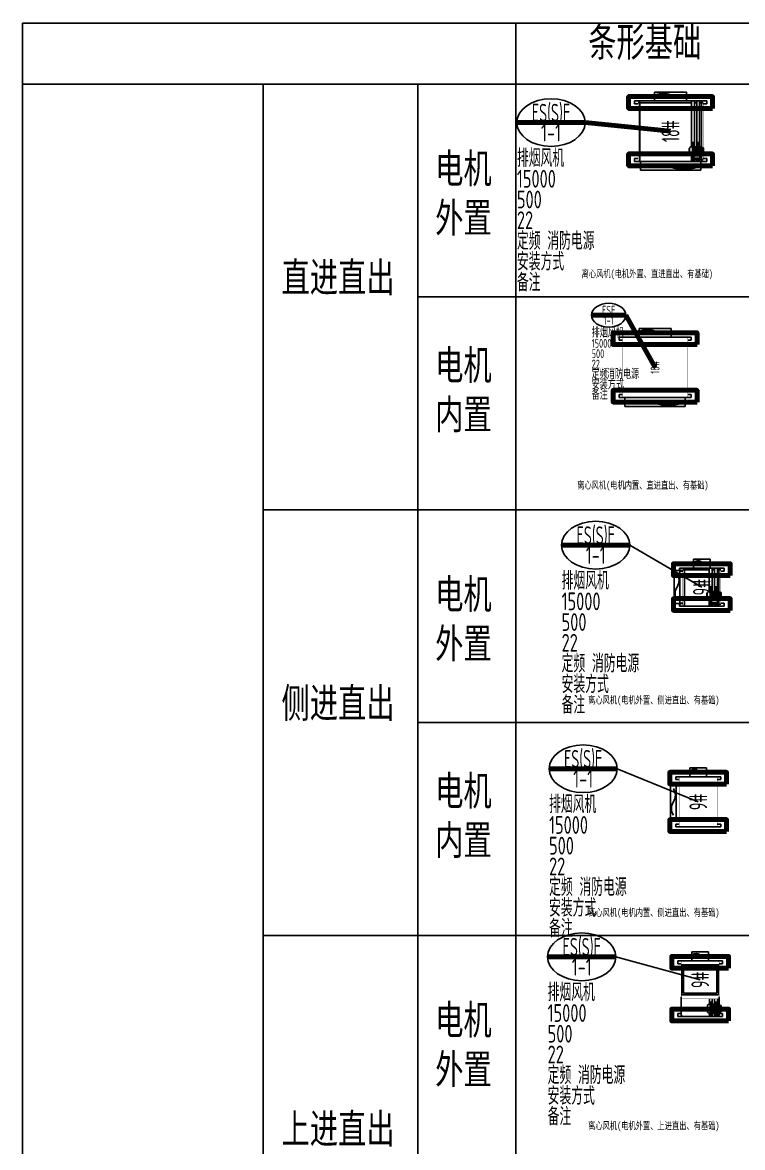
# Model space of a CAD drawing. Header units: millimetres. Extents: x 2960 to 23683, y 37984 to 93237.
# Drawn here: x 2960 to 15124, y 63322 to 82334 of the extents above; entities that cross this region are included whole.
import ezdxf
from ezdxf.enums import TextEntityAlignment as Align

# ---------------------------------------------------------------- set-up
doc = ezdxf.new("R2010")
doc.units = ezdxf.units.MM
doc.header["$LTSCALE"] = 1000
for name, color, linetype in [('H-BASE', 7, 'Continuous'), ('H-DIMS-FANS-TEXT2', 7, 'Continuous'), ('H-EQUP-FANS', 4, 'Continuous')]:
    doc.layers.add(name, color=color, linetype=linetype)
doc.styles.add('TH-STYLE1', font='', dxfattribs={"width": 0.7})
doc.styles.add('TH-STYLE3', font='tssdeng.shx', dxfattribs={"width": 0.8, "bigfont": 'tssdchn.shx'})
doc.styles.get('TH-STYLE1').set_extended_font_data('STFangsong')

# ---------------------------------------------------------------- blocks, each defined once
blk = doc.blocks.new('*U64')
at = {"linetype": 'ByBlock', "lineweight": 100}
blk.add_line((351, 2038), (1503, 2038), dxfattribs=at)
for p, q in [((2580, 1699), (2580, 1799)), ((2580, 1799), (2860, 1799)), ((2860, 1699), (2860, 1799)), ((2350, 1609), (2250, 1609)), ((2250, 1049), (2250, 1609)), ((2340, 1599), (2340, 1649)), ((2340, 1649), (3100, 1649)), ((2340, 1599), (2400, 1599)), ((2350, 1019), (2350, 1639)), ((2400, 1609), (2350, 1609)), ((2400, 1619), (2846, 1619)), ((2430, 1649), (2430, 1009)), ((2890, 1699), (2550, 1699)), ((2580, 1699), (2580, 1649)), ((2846, 1649), (2846, 1256)), ((2860, 1699), (2860, 1649)), ((2896, 1649), (2896, 1256)), ((2896, 1619), (2932, 1619)), ((2932, 1649), (2932, 1256)), ((2982, 1649), (2982, 1256)), ((2982, 1619), (3040, 1619)), ((3010, 1255), (3010, 1649)), ((3040, 1599), (3100, 1599)), ((3100, 1599), (3100, 1649)), ((2812, 1226), (2807, 1226)), ((2807, 1226), (2807, 1139)), ((2887, 1264), (2855, 1264)), ((2860, 1256), (2860, 1109)), ((2860, 1249), (3006, 1249)), ((2860, 1244), (3006, 1244)), ((2860, 1234), (3006, 1234)), ((2860, 1218), (3006, 1218)), ((2860, 1201), (3006, 1201)), ((2860, 1183), (2913, 1183)), ((2860, 1164), (3006, 1164)), ((2860, 1147), (3006, 1147)), ((2973, 1264), (2940, 1264)), ((2956, 1183), (3006, 1183)), ((3006, 1256), (3006, 1109)), ((2350, 1049), (2250, 1049)), ((2340, 1059), (2340, 1009)), ((2340, 1059), (2400, 1059)), ((2340, 1009), (3100, 1009)), ((2400, 1049), (2350, 1049)), ((2812, 1139), (2807, 1139)), ((2846, 1109), (2846, 1009)), ((2883, 1102), (2855, 1102)), ((2860, 1132), (3006, 1132)), ((2860, 1121), (3006, 1121)), ((2860, 1116), (3006, 1116)), ((2883, 1105), (2883, 1064)), ((2883, 1105), (2983, 1105)), ((2883, 1064), (2983, 1064)), ((2887, 1105), (2887, 1109)), ((2896, 1064), (2896, 1009)), ((2896, 1039), (2932, 1039)), ((2932, 1064), (2932, 1009)), ((2979, 1105), (2979, 1109)), ((2982, 1109), (2982, 1105)), ((2982, 1064), (2982, 1009)), ((2982, 1039), (3040, 1039)), ((2983, 1105), (2983, 1064)), ((3010, 1009), (3010, 1110)), ((3040, 1059), (3100, 1059)), ((3100, 1059), (3100, 1009))]:
    blk.add_line(p, q)
for points in [[(1503, 2038), (2720, 1329)], [(2887, 1064), (2887, 1034), (2855, 1034), (2855, 1109), (2887, 1109), (2887, 1105)], [(2973, 1064), (2973, 1034), (2940, 1034), (2940, 1064)]]:
    blk.add_lwpolyline(points)
at = {"const_width": 6}
blk.add_lwpolyline([(3040, 1237), (3040, 1039, -0.414214), (3010, 1009), (2430, 1009, -0.414214), (2400, 1039), (2400, 1619, -0.414214), (2430, 1649), (3010, 1649, -0.414214), (3040, 1619), (3040, 1237)], format="xyb", dxfattribs=at)
for points in [[(2855, 1331), (2855, 1256), (2887, 1256), (2887, 1331)], [(2940, 1331), (2940, 1256), (2973, 1256), (2973, 1331)], [(2913, 1189), (2913, 1177), (2956, 1177), (2956, 1189)]]:
    blk.add_lwpolyline(points, close=True)
for points in [[(2812, 1226), (2812, 1139, 0.414214), (2842, 1109), (3006, 1109, 0.414214), (3016, 1119), (3016, 1246, 0.414214), (3006, 1256), (2842, 1256, 0.414214)], [(3016, 1242), (3016, 1123), (3027, 1123, 0.414214), (3031, 1127), (3031, 1238, 0.414214), (3027, 1242)], [(3031, 1237), (3031, 1128), (3042, 1128, 0.414214), (3046, 1132), (3046, 1233, 0.414214), (3042, 1237)]]:
    blk.add_lwpolyline(points, format="xyb", close=True)
for centre in [(2871, 1312), (2871, 1283), (2957, 1312), (2957, 1283), (2871, 1082), (2871, 1054), (2957, 1054)]:
    blk.add_circle(centre, 4.87)
for centre, radius, start, end in [((2656, 1681), 94.7, 47.3335, 132.6665), ((2784, 1820), 94.7, 227.3335, 312.6665), ((2133, 1442), 203, 326.1466, 33.8534), ((2470, 1216), 203, 146.1466, 213.8534)]:
    blk.add_arc(centre, radius, start, end)
blk.add_ellipse((927, 2038), major_axis=(-576, 0), ratio=0.7)
at = {"layer": 'H-BASE', "linetype": 'ByBlock', "lineweight": 100}
for points in [[(3200, 1524), (3200, 1724), (2240, 1724), (2240, 1524)], [(3200, 934), (3200, 1134), (2240, 1134), (2240, 934)]]:
    blk.add_lwpolyline(points, close=True, dxfattribs=at)
at = {"style": 'TH-STYLE3'}
for tag, width, p in [('设备符号', 0.6, (927, 2206)), ('楼层-编号', 0.7, (927, 1870))]:
    blk.add_attdef(tag, text='', height=300, dxfattribs=dict(at, width=width)).set_placement(p, align=Align.MIDDLE_CENTER)
at = {"style": 'TH-STYLE3', "width": 0.7}
for tag, p in [('风机功能', (351, 1288)), ('风量', (351, 938)), ('全压', (351, 588)), ('电量', (351, 238)), ('定频', (351, -112)), ('消防电源', (864, -112)), ('安装方式', (351, -462)), ('备注', (351, -812))]:
    blk.add_attdef(tag, p, '', height=300, dxfattribs=at)
at = {"layer": 'H-DIMS-FANS-TEXT2', "style": 'TH-STYLE3', "width": 0.6}
blk.add_text('9#', height=300, rotation=90, dxfattribs=at).set_placement((2720, 1329), align=Align.MIDDLE)
blk = doc.blocks.new('*U67')
at = {"linetype": 'ByBlock', "lineweight": 100}
blk.add_line((-129, 1960), (1023, 1960), dxfattribs=at)
for p, q in [((2251, 1876), (2251, 1976)), ((2251, 1976), (2531, 1976)), ((2531, 1876), (2531, 1976)), ((2011, 1776), (2011, 1826)), ((2011, 1826), (2771, 1826)), ((2011, 1776), (2071, 1776)), ((2561, 1876), (2221, 1876)), ((2251, 1876), (2251, 1826)), ((2531, 1876), (2531, 1826)), ((2711, 1776), (2771, 1776)), ((2771, 1776), (2771, 1826)), ((2021, 1681), (1921, 1681)), ((1921, 1121), (1921, 1681)), ((2021, 1091), (2021, 1711)), ((2071, 1681), (2021, 1681)), ((2021, 1121), (1921, 1121)), ((2011, 1026), (2011, 976)), ((2011, 1026), (2071, 1026)), ((2011, 976), (2771, 976)), ((2071, 1121), (2021, 1121)), ((2711, 1026), (2771, 1026)), ((2771, 1026), (2771, 976))]:
    blk.add_line(p, q)
blk.add_lwpolyline([(1023, 1960), (2391, 1401)])
at = {"const_width": 6}
blk.add_lwpolyline([(2711, 1204), (2711, 1006, -0.414214), (2681, 976), (2101, 976, -0.414214), (2071, 1006), (2071, 1796, -0.414214), (2101, 1826), (2681, 1826, -0.414214), (2711, 1796), (2711, 1204)], format="xyb", dxfattribs=at)
for centre, radius, start, end in [((2327, 1857), 95.1, 47.5795, 132.4205), ((2455, 1997), 95.1, 227.5795, 312.4205), ((1800, 1514), 206, 326.7431, 33.2569), ((2144, 1288), 206, 146.7431, 213.2569)]:
    blk.add_arc(centre, radius, start, end)
blk.add_ellipse((447, 1960), major_axis=(-576, 0), ratio=0.7)
at = {"layer": 'H-BASE', "linetype": 'ByBlock', "lineweight": 100}
for points in [[(2871, 1701), (2871, 1901), (1911, 1901), (1911, 1701)], [(2871, 901), (2871, 1101), (1911, 1101), (1911, 901)]]:
    blk.add_lwpolyline(points, close=True, dxfattribs=at)
at = {"style": 'TH-STYLE3'}
for tag, width, p in [('设备符号', 0.6, (447, 2128)), ('楼层-编号', 0.7, (447, 1792))]:
    blk.add_attdef(tag, text='', height=300, dxfattribs=dict(at, width=width)).set_placement(p, align=Align.MIDDLE_CENTER)
at = {"style": 'TH-STYLE3', "width": 0.7}
for tag, p in [('风机功能', (-129, 1210)), ('风量', (-129, 860)), ('全压', (-129, 510)), ('电量', (-129, 160)), ('定频', (-129, -190)), ('消防电源', (384, -190)), ('安装方式', (-129, -540)), ('备注', (-129, -890))]:
    blk.add_attdef(tag, p, '', height=300, dxfattribs=at)
at = {"layer": 'H-DIMS-FANS-TEXT2', "style": 'TH-STYLE3', "width": 0.6}
blk.add_text('9#', height=300, rotation=90, dxfattribs=at).set_placement((2391, 1401), align=Align.MIDDLE)
blk = doc.blocks.new('*U70')
for p, q in [((1820, 2010), (1820, 2110)), ((1820, 2110), (2100, 2110)), ((2100, 2010), (2100, 2110)), ((1580, 1910), (1580, 1960)), ((1580, 1960), (2340, 1960)), ((1580, 1910), (1640, 1910)), ((2130, 2010), (1790, 2010)), ((1820, 2010), (1820, 1960)), ((2100, 2010), (2100, 1960)), ((2280, 1910), (2340, 1910)), ((2340, 1910), (2340, 1960)), ((2115, 1320), (2115, 1225)), ((2157, 1232), (2124, 1232)), ((2129, 1225), (2129, 1078)), ((2129, 1218), (2275, 1218)), ((2129, 1213), (2275, 1213)), ((2129, 1202), (2275, 1202)), ((2129, 1187), (2275, 1187)), ((2129, 1170), (2275, 1170)), ((2129, 1151), (2182, 1151)), ((2165, 1320), (2165, 1225)), ((2201, 1320), (2201, 1225)), ((2242, 1232), (2210, 1232)), ((2226, 1151), (2275, 1151)), ((2251, 1320), (2251, 1225)), ((2275, 1225), (2275, 1078)), ((1580, 1070), (1580, 1020)), ((1580, 1070), (1640, 1070)), ((1580, 1020), (2340, 1020)), ((2115, 1078), (2115, 1020)), ((2152, 1070), (2124, 1070)), ((2129, 1133), (2275, 1133)), ((2129, 1116), (2275, 1116)), ((2129, 1100), (2275, 1100)), ((2129, 1090), (2275, 1090)), ((2129, 1085), (2275, 1085)), ((2152, 1074), (2152, 1070)), ((2152, 1074), (2252, 1074)), ((2152, 1070), (2252, 1070)), ((2157, 1074), (2157, 1078)), ((2165, 1070), (2165, 1020)), ((2201, 1070), (2201, 1020)), ((2248, 1074), (2248, 1078)), ((2251, 1078), (2251, 1074)), ((2251, 1070), (2251, 1020)), ((2252, 1074), (2252, 1070)), ((2280, 1070), (2340, 1070)), ((2340, 1070), (2340, 1020))]:
    blk.add_line(p, q)
at = {"linetype": 'ByBlock', "lineweight": 100}
blk.add_line((-617, 2028), (535, 2028), dxfattribs=at)
for points in [[(535, 2028), (1960, 1640)], [(2280, 1350), (2280, 1224)], [(2157, 1070), (2157, 1040), (2124, 1040), (2124, 1078), (2157, 1078), (2157, 1074)], [(2242, 1070), (2242, 1040), (2210, 1040), (2210, 1070)]]:
    blk.add_lwpolyline(points)
at = {"const_width": 6}
blk.add_lwpolyline([(2280, 1548), (2280, 1350, -0.414214), (2250, 1320), (1670, 1320, -0.414214), (1640, 1350), (1640, 1930, -0.414214), (1670, 1960), (2250, 1960, -0.414214), (2280, 1930), (2280, 1548)], format="xyb", dxfattribs=at)
for points in [[(2270, 1385), (2270, 1895), (1650, 1895), (1650, 1385)], [(2240, 1415), (2240, 1865), (1680, 1865), (1680, 1415)], [(2124, 1262), (2124, 1225), (2157, 1225), (2157, 1262)], [(2182, 1157), (2182, 1145), (2226, 1145), (2226, 1157)], [(2210, 1262), (2210, 1225), (2242, 1225), (2242, 1262)]]:
    blk.add_lwpolyline(points, close=True)
blk.add_lwpolyline([(2280, 1079), (2280, 1050, -0.414214), (2250, 1020), (1670, 1020, -0.414214), (1640, 1050), (1640, 1350)], format="xyb")
for points in [[(2081, 1195), (2081, 1108, 0.414214), (2111, 1078), (2275, 1078, 0.414214), (2285, 1088), (2285, 1215, 0.414214), (2275, 1225), (2111, 1225, 0.414214)], [(2285, 1211), (2285, 1092), (2296, 1092, 0.414214), (2300, 1096), (2300, 1207, 0.414214), (2296, 1211)], [(2300, 1206), (2300, 1097), (2311, 1097, 0.414214), (2315, 1101), (2315, 1202, 0.414214), (2311, 1206)]]:
    blk.add_lwpolyline(points, format="xyb", close=True)
for centre in [(2140, 1251), (2226, 1251), (2140, 1055), (2226, 1055)]:
    blk.add_circle(centre, 4.87)
for centre, start, end in [((1895, 1992), 47.3335, 132.6665), ((2024, 2131), 227.3335, 312.6665)]:
    blk.add_arc(centre, 94.7, start, end)
blk.add_ellipse((-41, 2028), major_axis=(-576, 0), ratio=0.7)
at = {"layer": 'H-BASE', "linetype": 'ByBlock', "lineweight": 100}
for points in [[(2440, 1835), (2440, 2035), (1480, 2035), (1480, 1835)], [(2440, 945), (2440, 1145), (1480, 1145), (1480, 945)]]:
    blk.add_lwpolyline(points, close=True, dxfattribs=at)
at = {"style": 'TH-STYLE3'}
for tag, width, p in [('设备符号', 0.6, (-41, 2196)), ('楼层-编号', 0.7, (-41, 1860))]:
    blk.add_attdef(tag, text='', height=300, dxfattribs=dict(at, width=width)).set_placement(p, align=Align.MIDDLE_CENTER)
at = {"style": 'TH-STYLE3', "width": 0.7}
for tag, p in [('风机功能', (-617, 1278)), ('风量', (-617, 928)), ('全压', (-617, 578)), ('电量', (-617, 228)), ('定频', (-617, -122)), ('消防电源', (-104, -122)), ('安装方式', (-617, -472)), ('备注', (-617, -822))]:
    blk.add_attdef(tag, p, '', height=300, dxfattribs=at)
at = {"layer": 'H-DIMS-FANS-TEXT2', "style": 'TH-STYLE3', "width": 0.6}
blk.add_text('9#', height=300, rotation=90, dxfattribs=at).set_placement((1960, 1640), align=Align.MIDDLE)
blk = doc.blocks.new('*U61')
for p, q in [((2306, 2125), (1706, 2125)), ((1736, 2125), (1736, 2225)), ((1736, 2225), (2276, 2225)), ((1736, 2125), (1736, 2075)), ((2276, 2125), (2276, 2225)), ((2276, 2125), (2276, 2075)), ((1396, 2025), (1396, 2075)), ((1396, 2075), (2616, 2075)), ((1396, 2025), (1456, 2025)), ((1456, 2045), (2362, 2045)), ((1486, 2075), (1486, 1055)), ((2362, 2075), (2362, 1301)), ((2412, 2075), (2412, 1301)), ((2412, 2045), (2447, 2045)), ((2447, 2075), (2447, 1301)), ((2497, 2075), (2497, 1301)), ((2497, 2045), (2556, 2045)), ((2526, 1301), (2526, 2075)), ((2556, 2025), (2616, 2025)), ((2616, 2025), (2616, 2075)), ((2327, 1271), (2322, 1271)), ((2322, 1271), (2322, 1185)), ((2327, 1185), (2322, 1185)), ((2362, 1155), (2362, 1055)), ((2403, 1309), (2370, 1309)), ((2399, 1147), (2370, 1147)), ((2376, 1301), (2376, 1155)), ((2376, 1295), (2522, 1295)), ((2376, 1290), (2522, 1290)), ((2376, 1279), (2522, 1279)), ((2376, 1264), (2522, 1264)), ((2376, 1247), (2522, 1247)), ((2376, 1228), (2428, 1228)), ((2376, 1210), (2522, 1210)), ((2376, 1192), (2522, 1192)), ((2376, 1177), (2522, 1177)), ((2376, 1166), (2522, 1166)), ((2376, 1162), (2522, 1162)), ((2399, 1151), (2399, 1110)), ((2399, 1151), (2499, 1151)), ((2403, 1151), (2403, 1155)), ((2488, 1309), (2456, 1309)), ((2472, 1228), (2522, 1228)), ((2494, 1151), (2494, 1155)), ((2497, 1155), (2497, 1151)), ((2499, 1151), (2499, 1110)), ((2522, 1301), (2522, 1155)), ((2526, 1055), (2526, 1156)), ((1396, 1105), (1396, 1055)), ((1396, 1105), (1456, 1105)), ((1396, 1055), (2616, 1055)), ((2546, 1005), (1466, 1005)), ((1496, 1055), (1496, 1005)), ((1496, 1005), (1496, 905)), ((2399, 1110), (2499, 1110)), ((2412, 1110), (2412, 1055)), ((2412, 1085), (2447, 1085)), ((2447, 1110), (2447, 1055)), ((2497, 1110), (2497, 1055)), ((2497, 1085), (2556, 1085)), ((2516, 1055), (2516, 1005)), ((2516, 1005), (2516, 905)), ((2556, 1105), (2616, 1105)), ((2616, 1105), (2616, 1055)), ((2516, 905), (1496, 905))]:
    blk.add_line(p, q)
at = {"linetype": 'ByBlock', "lineweight": 100}
blk.add_line((-590, 1710), (562, 1710), dxfattribs=at)
at = {"const_width": 6}
blk.add_lwpolyline([(2556, 1283), (2556, 1085, -0.414214), (2526, 1055), (1486, 1055, -0.414214), (1456, 1085), (1456, 2045, -0.414214), (1486, 2075), (2526, 2075, -0.414214), (2556, 2045), (2556, 1283)], format="xyb", dxfattribs=at)
at = {"linetype": 'ByBlock', "lineweight": 100}
blk.add_lwpolyline([(562, 1710), (2006, 1565)], dxfattribs=at)
for points in [[(2370, 1376), (2370, 1301), (2403, 1301), (2403, 1376)], [(2456, 1376), (2456, 1301), (2488, 1301), (2488, 1376)], [(2428, 1234), (2428, 1222), (2472, 1222), (2472, 1234)]]:
    blk.add_lwpolyline(points, close=True)
for points in [[(2327, 1271), (2327, 1185, 0.414214), (2357, 1155), (2522, 1155, 0.414214), (2532, 1165), (2532, 1291, 0.414214), (2522, 1301), (2357, 1301, 0.414214)], [(2532, 1288), (2532, 1169), (2543, 1169, 0.414214), (2547, 1173), (2547, 1284, 0.414214), (2543, 1288)], [(2547, 1283), (2547, 1174), (2558, 1174, 0.414214), (2562, 1178), (2562, 1279, 0.414214), (2558, 1283)]]:
    blk.add_lwpolyline(points, format="xyb", close=True)
for points in [[(2403, 1110), (2403, 1080), (2370, 1080), (2370, 1155), (2403, 1155), (2403, 1151)], [(2488, 1110), (2488, 1080), (2456, 1080), (2456, 1110)]]:
    blk.add_lwpolyline(points)
for centre in [(2387, 1357), (2387, 1328), (2472, 1357), (2472, 1328), (2387, 1128), (2387, 1099), (2472, 1099)]:
    blk.add_circle(centre, 4.87)
for centre, radius, start, end in [((1881, 1917), 288, 64.0317, 115.9683), ((2133, 2434), 288, 244.0317, 295.9683), ((1778, 203), 787, 73.1637, 106.8363), ((2234, 1709), 787, 253.1637, 286.8363)]:
    blk.add_arc(centre, radius, start, end)
blk.add_ellipse((-14, 1710), major_axis=(-576, 0), ratio=0.7)
at = {"layer": 'H-BASE', "linetype": 'ByBlock', "lineweight": 100}
for points in [[(2716, 1950), (2716, 2150), (1296, 2150), (1296, 1950)], [(2716, 980), (2716, 1180), (1296, 1180), (1296, 980)]]:
    blk.add_lwpolyline(points, close=True, dxfattribs=at)
at = {"style": 'TH-STYLE3'}
for tag, width, p in [('设备符号', 0.6, (-14, 1878)), ('楼层-编号', 0.7, (-14, 1542))]:
    blk.add_attdef(tag, text='', height=300, dxfattribs=dict(at, width=width)).set_placement(p, align=Align.MIDDLE_CENTER)
at = {"style": 'TH-STYLE3', "width": 0.7}
for tag, p in [('风机功能', (-590, 960)), ('风量', (-590, 610)), ('全压', (-590, 260)), ('电量', (-590, -90)), ('定频', (-590, -440)), ('消防电源', (-77, -440)), ('安装方式', (-590, -790)), ('备注', (-590, -1140))]:
    blk.add_attdef(tag, p, '', height=300, dxfattribs=at)
at = {"layer": 'H-DIMS-FANS-TEXT2', "style": 'TH-STYLE3', "width": 0.6}
blk.add_text('18#', height=300, rotation=90, dxfattribs=at).set_placement((2006, 1565), align=Align.MIDDLE_CENTER)
blk = doc.blocks.new('*U83')
at = {"linetype": 'ByBlock', "lineweight": 100}
blk.add_line((927, 2509), (1503, 2509), dxfattribs=at)
for p, q in [((1730, 2188), (1730, 2288)), ((1730, 2288), (2270, 2288)), ((2270, 2188), (2270, 2288)), ((1390, 2088), (1390, 2138)), ((1390, 2138), (2610, 2138)), ((2300, 2188), (1700, 2188)), ((1730, 2188), (1730, 2138)), ((2270, 2188), (2270, 2138)), ((2610, 2088), (2610, 2138)), ((1390, 2088), (1450, 2088)), ((2550, 2088), (2610, 2088)), ((1390, 1168), (1390, 1118)), ((1390, 1168), (1450, 1168)), ((2550, 1168), (2610, 1168)), ((2610, 1168), (2610, 1118)), ((1390, 1118), (2610, 1118)), ((2540, 1068), (1460, 1068)), ((1490, 1118), (1490, 1068)), ((1490, 1068), (1490, 968)), ((2510, 968), (1490, 968)), ((2510, 1118), (2510, 1068)), ((2510, 1068), (2510, 968))]:
    blk.add_line(p, q)
blk.add_lwpolyline([(1503, 2509), (2000, 1628)], dxfattribs=at)
at = {"const_width": 6}
blk.add_lwpolyline([(2550, 1346), (2550, 1148, -0.414214), (2520, 1118), (1480, 1118, -0.414214), (1450, 1148), (1450, 2108, -0.414214), (1480, 2138), (2520, 2138, -0.414214), (2550, 2108), (2550, 1346)], format="xyb", dxfattribs=at)
for centre, radius, start, end in [((1871, 1965), 303, 64.7763, 115.2237), ((2129, 2513), 303, 244.7763, 295.2237), ((1772, 266), 787, 73.1637, 106.8363), ((2228, 1773), 787, 253.1637, 286.8363)]:
    blk.add_arc(centre, radius, start, end)
blk.add_ellipse((1215, 2509), major_axis=(-288, 0), ratio=0.7)
at = {"layer": 'H-BASE', "linetype": 'ByBlock', "lineweight": 100}
for points in [[(2710, 2013), (2710, 2213), (1290, 2213), (1290, 2013)], [(2710, 1043), (2710, 1243), (1290, 1243), (1290, 1043)]]:
    blk.add_lwpolyline(points, close=True, dxfattribs=at)
at = {"style": 'TH-STYLE3'}
for tag, width, p in [('设备符号', 0.6, (1215, 2593)), ('楼层-编号', 0.7, (1215, 2425))]:
    blk.add_attdef(tag, text='', height=150, dxfattribs=dict(at, width=width)).set_placement(p, align=Align.MIDDLE_CENTER)
at = {"style": 'TH-STYLE3', "width": 0.7}
for tag, p in [('风机功能', (927, 2134)), ('风量', (927, 1959)), ('全压', (927, 1784)), ('电量', (927, 1609)), ('定频', (927, 1434)), ('消防电源', (1184, 1434)), ('安装方式', (927, 1259)), ('备注', (927, 1084))]:
    blk.add_attdef(tag, p, '', height=150, dxfattribs=at)
at = {"layer": 'H-DIMS-FANS-TEXT2', "style": 'TH-STYLE3', "width": 0.6}
blk.add_text('18#', height=150, rotation=90, dxfattribs=at).set_placement((2000, 1628), align=Align.MIDDLE_CENTER)

msp = doc.modelspace()

# ---------------------------------------------------------------- linework, layer by layer
at = {"color": 3}
for p, q in [((2960, 82322), (19938, 82322)), ((2960, 81294), (2960, 82322)), ((11295, 81294), (11295, 82322)), ((9640, 81294), (9640, 74099)), ((11295, 81294), (11295, 74099)), ((19938, 77697), (9640, 77697)), ((9640, 74099), (9640, 66905)), ((11295, 74099), (11295, 66905)), ((19938, 70502), (9640, 70502)), ((9640, 66905), (9640, 59710)), ((11295, 66905), (11295, 59710))]:
    msp.add_line(p, q, dxfattribs=at)
for points in [[(7026, 81294), (2960, 81294), (2960, 38127), (7026, 38127)], [(7026, 74099), (19938, 74099), (19938, 81294), (7026, 81294)], [(7026, 66905), (19938, 66905), (19938, 74099), (7026, 74099)], [(7026, 59710), (19938, 59710), (19938, 66905), (7026, 66905)]]:
    msp.add_lwpolyline(points, close=True, dxfattribs=at)

# ---------------------------------------------------------------- block references
at = {"layer": 'H-EQUP-FANS'}
for name, p, values in [('*U61', (11903, 78933), {'设备符号': 'ES(S)F', '楼层-编号': '1-1', '风机功能': '排烟风机', '风量': '15000', '全压': '500', '电量': '22', '定频': '定频', '消防电源': '消防电源', '安装方式': '安装方式', '备注': '备注'}), ('*U83', (11648, 74878), {'备注': '备注', '安装方式': '安装方式', '消防电源': '消防电源', '定频': '定频', '电量': '22', '全压': '500', '风量': '15000', '风机功能': '排烟风机', '楼层-编号': '1-1', '设备符号': 'ESF'}), ('*U64', (11717, 71464), {'设备符号': 'ES(S)F', '楼层-编号': '1-1', '风机功能': '排烟风机', '风量': '15000', '全压': '500', '电量': '22', '定频': '定频', '消防电源': '消防电源', '安装方式': '安装方式', '备注': '备注'}), ('*U67', (11985, 67763), {'设备符号': 'ES(S)F', '楼层-编号': '1-1', '风机功能': '排烟风机', '风量': '15000', '全压': '500', '电量': '22', '定频': '定频', '消防电源': '消防电源', '安装方式': '安装方式', '备注': '备注'}), ('*U70', (12449, 64517), {'设备符号': 'ES(S)F', '楼层-编号': '1-1', '风机功能': '排烟风机', '风量': '15000', '全压': '500', '电量': '22', '定频': '定频', '消防电源': '消防电源', '安装方式': '安装方式', '备注': '备注'})]:
    msp.add_blockref(name, p, dxfattribs=at).add_auto_attribs(values)

# ---------------------------------------------------------------- texts
at = {"layer": 'H-EQUP-FANS', "color": 3, "attachment_point": 1, "style": 'TH-STYLE1'}
for s, insert, char_height, width in [('条形基础', (12518, 82260), 500, 2315.48), ('电机外置', (9933, 80120), 500, 1261.22), ('直进直出', (7336, 78279), 500, 2315.48), ('离心风机(电机外置、直进直出、有基础)', (12406, 78152), 125, 2432.87), ('电机\\P内置', (9933, 76797), 500, 1261.22), ('离心风机(电机内置、直进直出、有基础)', (12331, 74580), 125, 2367.32), ('电机外置', (9933, 72925), 500, 1261.22), ('侧进直出', (7336, 71085), 500, 2315.48), ('离心风机(电机外置、侧进直出、有基础)', (12516, 70948), 125, 2432.87), ('电机\\P内置', (9933, 69603), 500, 1261.22), ('离心风机(电机内置、侧进直出、有基础)', (12516, 67358), 125, 2432.87), ('电机外置', (9933, 65731), 500, 1361.89), ('上进直出', (7336, 63890), 500, 2315.48)]:
    msp.add_mtext(s, dxfattribs=dict(at, insert=insert, char_height=char_height, width=width))
at = {"layer": 'H-EQUP-FANS', "color": 6, "insert": (12516, 63754), "char_height": 125, "width": 2432.87, "attachment_point": 1, "style": 'TH-STYLE1'}
msp.add_mtext('离心风机(电机外置、上进直出、有基础)', dxfattribs=at)

doc.saveas('drawing.dxf')
